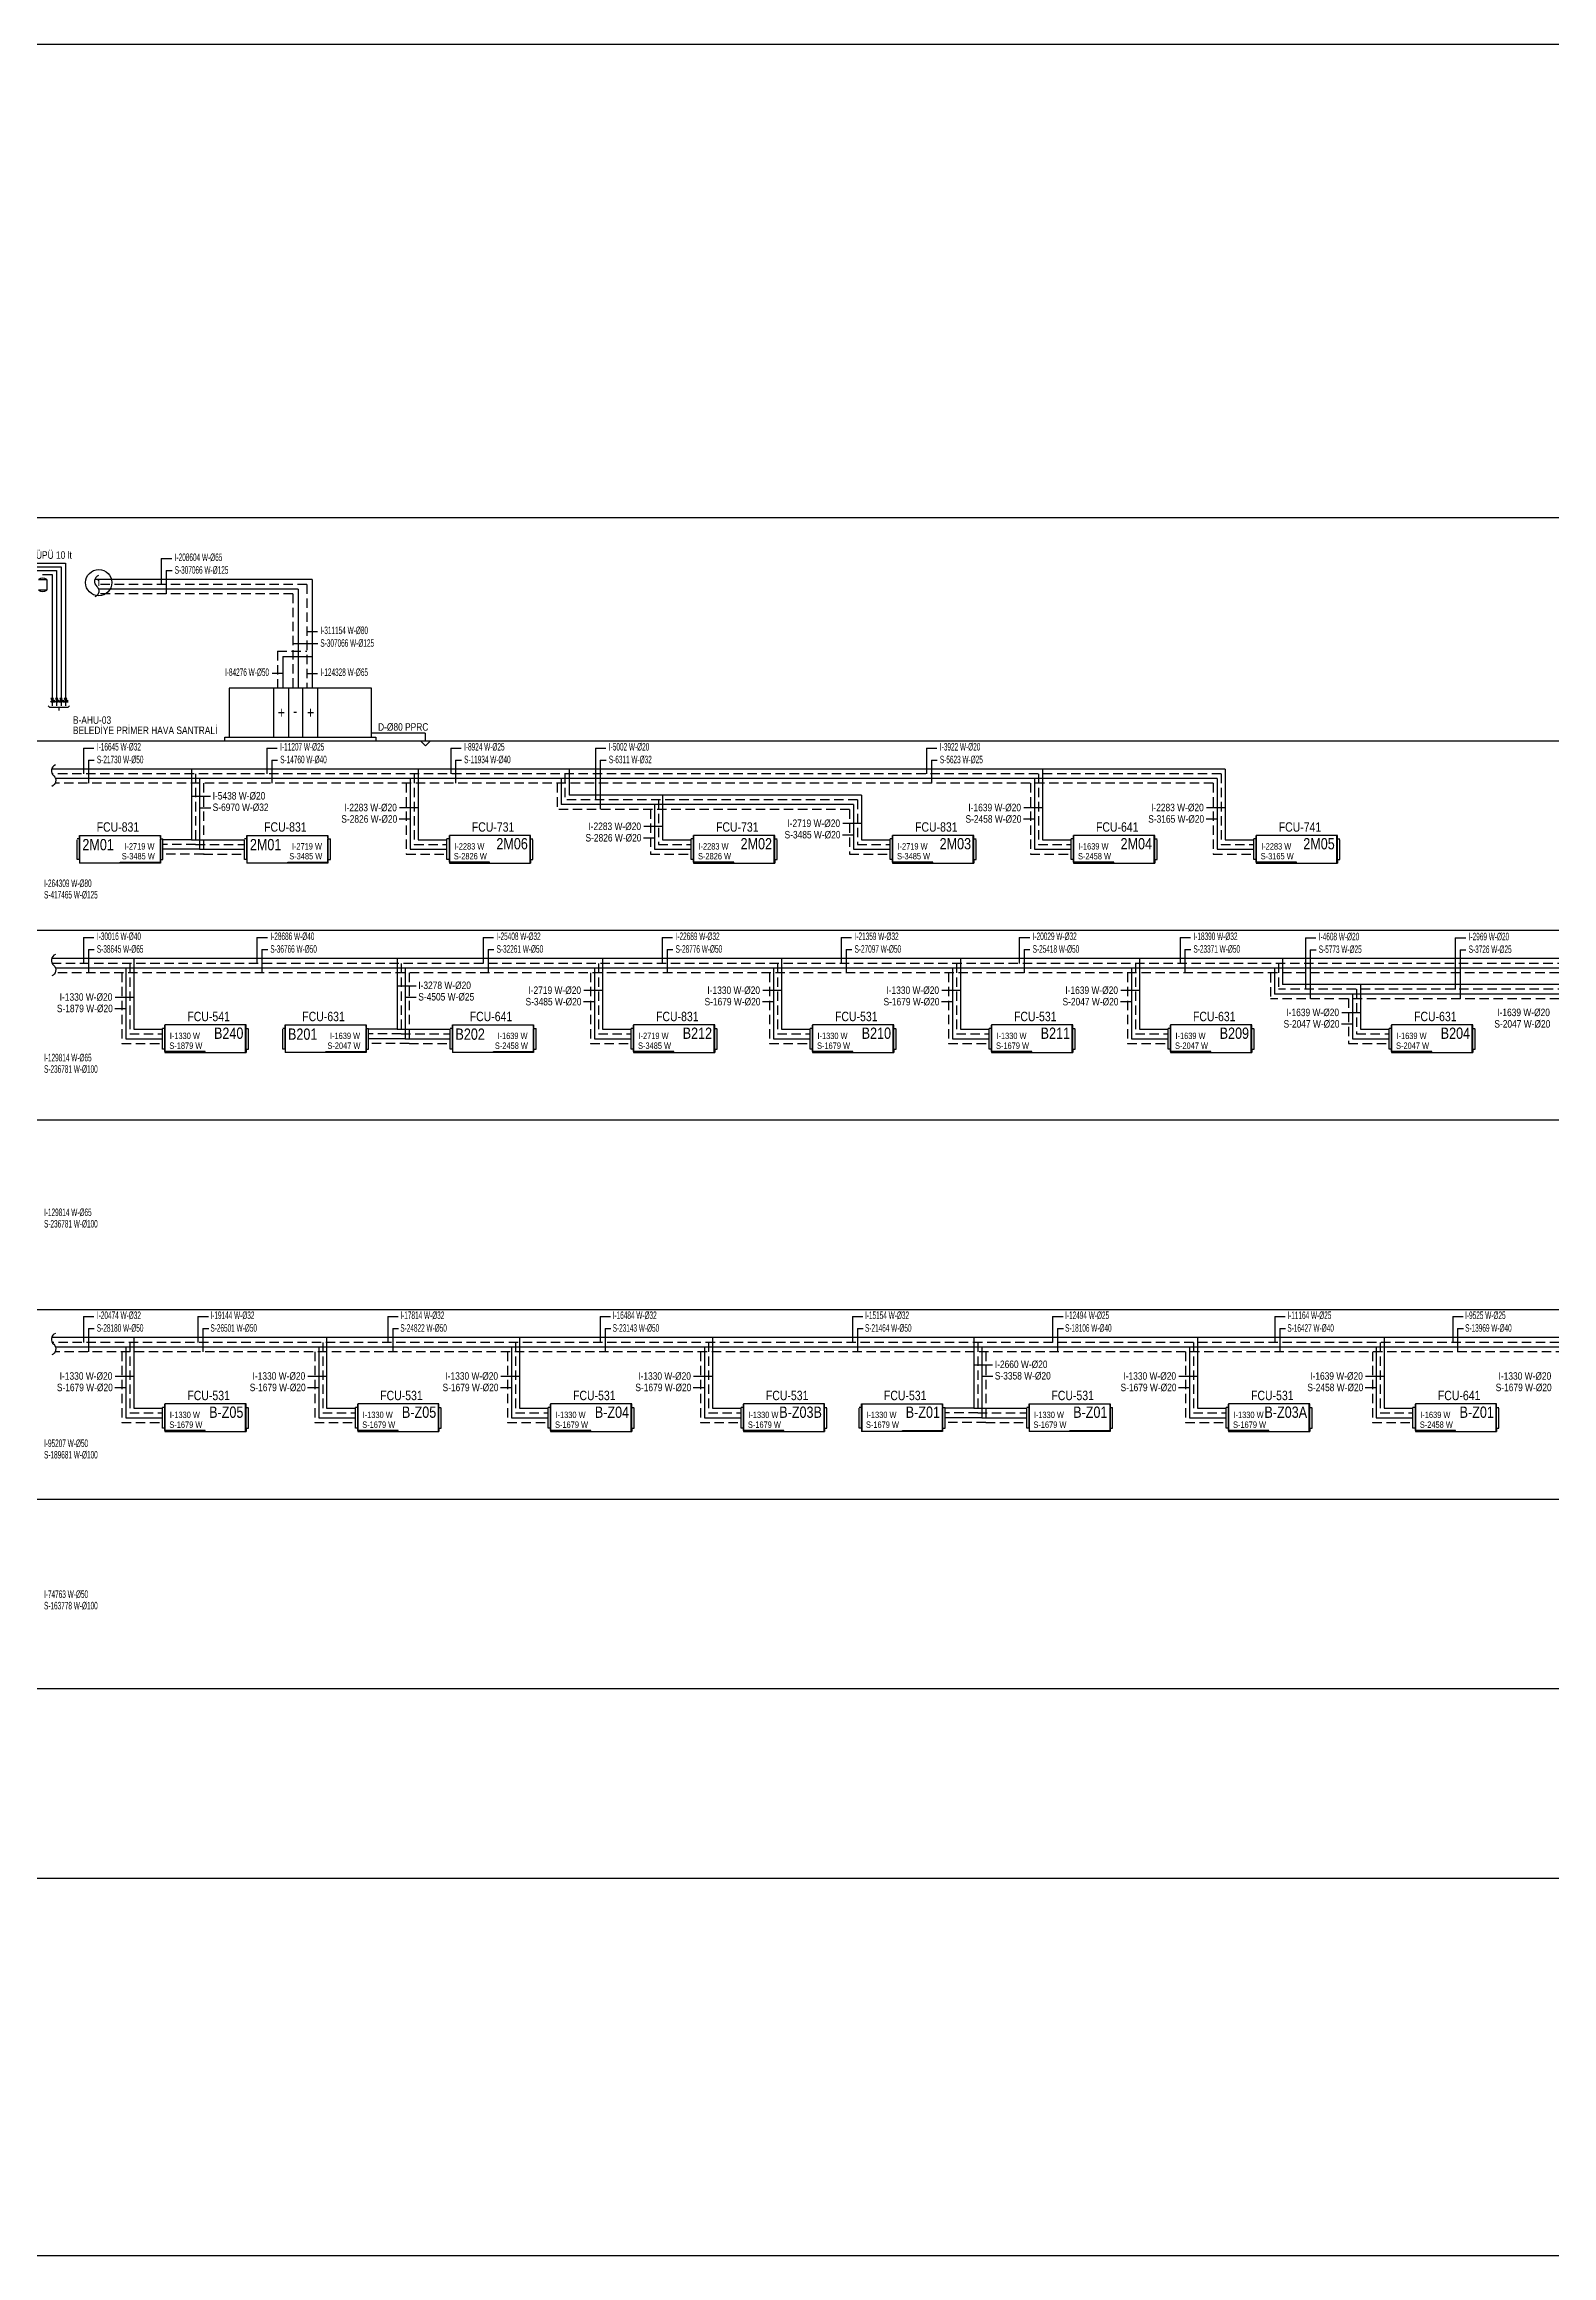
# Model space of a CAD drawing. Header units: centimetres. Extents: x -8730 to 48594, y -13 to 19987.
# Drawn here: x 26653 to 30671, y 10112 to 16006 of the extents above; entities that cross this region are included whole.
import ezdxf
from ezdxf.enums import TextEntityAlignment as Align

# ---------------------------------------------------------------- set-up
doc = ezdxf.new("R2010")
doc.units = ezdxf.units.CM
doc.header["$MEASUREMENT"] = 0
doc.linetypes.add('DASHED', pattern=[75, 50, -25])
doc.linetypes.add('Hidden', pattern=[0.714375, 0.47625, -0.238125])
for name, color, linetype, lineweight in [('1-BASLIK', 53, 'Continuous', 25), ('T-CIHAZ', 101, 'Continuous', 30), ('T-DRENAJ', 40, 'Hidden', 30), ('T-ISITMA', 1, 'Continuous', 30), ('T-MAHAL', 120, 'Continuous', 15), ('T-SOGUTMA', 4, 'Continuous', 30), ('T-STEXT', 181, 'Continuous', 15), ('T-SUZGEC', 23, 'Continuous', 15)]:
    doc.layers.add(name, color=color, linetype=linetype, lineweight=lineweight)
for name, color, linetype in [('T-CIHAZ-NO', 62, 'Continuous'), ('T-DTEXT', 9, 'Continuous'), ('T-FC', 150, 'Continuous'), ('T-FC-NUMARA', 62, 'Continuous'), ('T-ISITMA-TOPLAMA', 61, 'Continuous'), ('T-ISITMA-VANA', 135, 'Continuous'), ('T-ITEXT', 32, 'Continuous'), ('T-SOGUTMA-TOPLAMA', 120, 'Continuous'), ('T-SOGUTMA-VANA', 100, 'Continuous'), ('T-TEXT', 85, 'Continuous')]:
    doc.layers.add(name, color=color, linetype=linetype)
doc.styles.add('ARIAL', font='arial.ttf')
doc.styles.add('ARIAL1', font='romans.shx', dxfattribs={"width": 0.7})
doc.styles.add('GKM', font='ARIALN.TTF', dxfattribs={"width": 0.6, "height": 20})
doc.styles.add('LUCIDASANS', font='arial.ttf', dxfattribs={"width": 0.8})

# ---------------------------------------------------------------- blocks, each defined once
blk = doc.blocks.new('SUZ')
for p, q in [((-25, 0), (0, -25)), ((25, 0), (-25, 0)), ((0, -25), (25, 0))]:
    blk.add_line(p, q)
blk = doc.blocks.new('KN')
blk.add_circle((0, 0), 30)
at = {"ltscale": 50, "style": 'ARIAL1', "width": 0.7}
blk.add_attdef('NO', text='', height=30, dxfattribs=at).set_placement((0, 0), align=Align.MIDDLE_CENTER)
blk = doc.blocks.new('FANCOIL-DWD')
at = {"linetype": 'DASHED'}
blk.add_line((-114.3, -71.5), (-114.3, -16.4), dxfattribs=at)
for p, q in [((-108.1, -16.4), (-114.3, -16.4)), ((-114.3, -69.1), (-114.3, -18.8)), ((-108.1, -71.5), (-108.1, -7)), ((-108.1, -7), (108.1, -7)), ((-106.8, -80.9), (-106.8, -7)), ((108.1, -7), (108.1, -80.9)), ((108.1, -14.1), (108.1, -7.7)), ((108.1, -16.4), (114.6, -16.4)), ((108.1, -71), (108.1, -16.9)), ((114.6, -71.5), (114.6, -16.4)), ((-108.1, -71.5), (-114.3, -71.5)), ((-108.1, -71.5), (-108.1, -80.9)), ((108.1, -80.9), (-108.1, -80.9)), ((0.9, -80.9), (0.9, -78.2)), ((0.9, -78.2), (108.1, -78.2)), ((108.1, -78), (108.1, -71.5)), ((108.1, -71.5), (114.6, -71.5))]:
    blk.add_line(p, q)
blk = doc.blocks.new('Kesme')
blk.add_lwpolyline([(-21.5, -0.2, 0.576786), (-4.8, -2.7, -0.54493), (11.3, -5.9)], format="xyb")
blk = doc.blocks.new('A$C5A364F84')
for p, q in [((-6, -18), (6, 0)), ((-6, 0), (6, -18)), ((6, 0), (-6, 0)), ((6, -18), (-6, -18)), ((0, -9), (10, -9)), ((10, -9), (10, -20))]:
    blk.add_line(p, q)

msp = doc.modelspace()

# ---------------------------------------------------------------- linework, layer by layer
at = {"layer": '1-BASLIK'}
msp.add_lwpolyline([(-6103.8, 16005.7), (37956, 16005.7), (37956, 10112), (-6103.8, 10112)], close=True, dxfattribs=at)
at = {"layer": 'T-CIHAZ'}
for p, q in [((27264.6, 14289.4), (27264.6, 14159.4)), ((27304, 14289.4), (27304, 14159.4)), ((27342, 14289.4), (27342, 14159.4)), ((27381.4, 14289.4), (27381.4, 14159.4))]:
    msp.add_line(p, q, dxfattribs=at)
msp.add_lwpolyline([(27525.9, 14159.4), (27525.9, 14289.4), (27145.9, 14289.4), (27145.9, 14159.4)], close=True, dxfattribs=at)
for points in [[(27134.5, 14148.7), (27134.5, 14159.4), (27145.9, 14159.4)], [(27525.9, 14159.4), (27537.3, 14159.4), (27537.3, 14148.7)]]:
    msp.add_lwpolyline(points, dxfattribs=at)
at = {"layer": 'T-DRENAJ', "lineweight": -3, "ltscale": 0.5}
for p, q in [((27669.7, 14170), (27525.9, 14170)), ((27669.7, 14148.7), (27669.7, 14170))]:
    msp.add_line(p, q, dxfattribs=at)
at = {"layer": 'T-ISITMA', "lineweight": -3, "ltscale": 0.5}
for p, q in [((27367.6, 14578.8), (26787.9, 14578.8)), ((27367.6, 14578.8), (27367.6, 14289.4)), ((27288.9, 14374.4), (27288.9, 14289.4)), ((27288.9, 14374.4), (27367.6, 14374.4)), ((29800.8, 14073.8), (26673.1, 14073.8)), ((27046.3, 14073.8), (27046.3, 13885.9)), ((27650.3, 14073.8), (27650.3, 13885.9)), ((28052, 14073.8), (28052, 14004.9)), ((29313.8, 14073.8), (29313.8, 13885.9)), ((29800.8, 14073.8), (29800.8, 13885.9)), ((28831.6, 14004.9), (28052, 14004.9)), ((28301.1, 14004.9), (28301.1, 13885.9)), ((28831.6, 14004.9), (28831.6, 13885.9)), ((27046.3, 13885.9), (26969.8, 13885.9)), ((27046.3, 13885.9), (27186.5, 13885.9)), ((27650.3, 13885.9), (27726.8, 13885.9)), ((28301.1, 13885.9), (28377.6, 13885.9)), ((28831.6, 13885.9), (28908, 13885.9)), ((29313.8, 13885.9), (29390.3, 13885.9)), ((29800.8, 13885.9), (29877.2, 13885.9)), ((35784.2, 13568.8), (26673.1, 13568.8)), ((26892.2, 13568.8), (26892.2, 13380.9)), ((27594.3, 13568.8), (27594.3, 13380.9)), ((28141.3, 13568.8), (28141.3, 13380.9)), ((28618.3, 13568.8), (28618.3, 13380.9)), ((29095.3, 13568.8), (29095.3, 13380.9)), ((29572.3, 13568.8), (29572.3, 13380.9)), ((29953.6, 13568.8), (29953.6, 13499.9)), ((31285.1, 13499.9), (29953.6, 13499.9)), ((30161.5, 13499.9), (30161.5, 13380.9)), ((26892.2, 13380.9), (26968.6, 13380.9)), ((27594.3, 13380.9), (27517.8, 13380.9)), ((27594.3, 13380.9), (27734.5, 13380.9)), ((28141.3, 13380.9), (28217.7, 13380.9)), ((28618.3, 13380.9), (28694.7, 13380.9)), ((29095.3, 13380.9), (29171.8, 13380.9)), ((29572.3, 13380.9), (29648.8, 13380.9)), ((30161.5, 13380.9), (30237.9, 13380.9)), ((33026.8, 12558.8), (26673.1, 12558.8)), ((26892.2, 12558.8), (26892.2, 12370.9)), ((27406.1, 12558.8), (27406.1, 12370.9)), ((27920.1, 12558.8), (27920.1, 12370.9)), ((28434, 12558.8), (28434, 12370.9)), ((29130.8, 12558.8), (29130.8, 12370.9)), ((29727.1, 12558.8), (29727.1, 12370.9)), ((30224.9, 12558.8), (30224.9, 12370.9)), ((26892.2, 12370.9), (26968.6, 12370.9)), ((27406.1, 12370.9), (27482.6, 12370.9)), ((27920.1, 12370.9), (27996.5, 12370.9)), ((28434, 12370.9), (28510.5, 12370.9)), ((29130.8, 12370.9), (29054.3, 12370.9)), ((29130.8, 12370.9), (29271, 12370.9)), ((29727.1, 12370.9), (29803.5, 12370.9)), ((30224.9, 12370.9), (30301.3, 12370.9))]:
    msp.add_line(p, q, dxfattribs=at)
at = {"layer": 'T-ISITMA', "linetype": 'DASHED', "lineweight": -3, "ltscale": 0.5}
for p, q in [((27353.6, 14566.3), (26789.4, 14566.3)), ((27353.6, 14566.3), (27353.6, 14289.4)), ((27274.9, 14388.4), (27274.9, 14289.4)), ((27274.9, 14388.4), (27353.6, 14388.4)), ((29790.1, 14061.3), (26674.6, 14061.3)), ((27056.9, 14061.3), (27056.9, 13873.1)), ((27639.7, 14061.3), (27639.7, 13873.1)), ((28041.3, 14061.3), (28041.3, 13992.2)), ((29303.2, 14061.3), (29303.2, 13873.1)), ((29790.1, 14061.3), (29790.1, 13873.1)), ((28821, 13992.2), (28041.3, 13992.2)), ((28290.5, 13992.2), (28290.5, 13873.1)), ((28821, 13992.2), (28821, 13873.1)), ((27056.9, 13873.1), (26969.8, 13873.1)), ((27056.9, 13873.1), (27186.5, 13873.1)), ((27639.7, 13873.1), (27726.8, 13873.1)), ((28290.5, 13873.1), (28377.6, 13873.1)), ((28821, 13873.1), (28908, 13873.1)), ((29303.2, 13873.1), (29390.3, 13873.1)), ((29790.1, 13873.1), (29877.2, 13873.1)), ((35773.6, 13556.3), (26674.6, 13556.3)), ((26881.6, 13556.3), (26881.6, 13368.1)), ((27604.9, 13556.3), (27604.9, 13368.1)), ((28130.6, 13556.3), (28130.6, 13368.1)), ((28607.7, 13556.3), (28607.7, 13368.1)), ((29084.7, 13556.3), (29084.7, 13368.1)), ((29561.7, 13556.3), (29561.7, 13368.1)), ((29943, 13556), (29943, 13487.2)), ((31274.5, 13487.2), (29943, 13487.2)), ((30150.9, 13487.4), (30150.9, 13368.1)), ((26881.6, 13368.1), (26968.6, 13368.1)), ((27604.9, 13368.1), (27517.8, 13368.1)), ((27604.9, 13368.1), (27734.5, 13368.1)), ((28130.6, 13368.1), (28217.7, 13368.1)), ((28607.7, 13368.1), (28694.7, 13368.1)), ((29084.7, 13368.1), (29171.8, 13368.1)), ((29561.7, 13368.1), (29648.8, 13368.1)), ((30150.9, 13368.1), (30237.9, 13368.1)), ((33016.2, 12546.3), (26674.6, 12546.3)), ((26881.6, 12546.3), (26881.6, 12358.1)), ((27395.5, 12546.3), (27395.5, 12358.1)), ((27909.5, 12546.3), (27909.5, 12358.1)), ((28423.4, 12546.3), (28423.4, 12358.1)), ((29141.4, 12546.3), (29141.4, 12358.1)), ((29716.4, 12546.3), (29716.4, 12358.1)), ((30214.2, 12546.3), (30214.2, 12358.1)), ((26881.6, 12358.1), (26968.6, 12358.1)), ((27395.5, 12358.1), (27482.6, 12358.1)), ((27909.5, 12358.1), (27996.5, 12358.1)), ((28423.4, 12358.1), (28510.5, 12358.1)), ((29141.4, 12358.1), (29054.3, 12358.1)), ((29141.4, 12358.1), (29271, 12358.1)), ((29716.4, 12358.1), (29803.5, 12358.1)), ((30214.2, 12358.1), (30301.3, 12358.1))]:
    msp.add_line(p, q, dxfattribs=at)
at = {"layer": 'T-ISITMA-TOPLAMA'}
for p, q in [((26965.4, 14635), (26965.4, 14566.3)), ((26965.4, 14635), (26993.2, 14635)), ((27353.6, 14440.4), (27381.4, 14440.4)), ((27288.9, 14328.7), (27261.1, 14328.7)), ((27353.6, 14328.7), (27381.4, 14328.7)), ((26758.1, 14130), (26758.1, 14061.3)), ((26758.1, 14130), (26785.8, 14130)), ((27246.6, 14130), (27246.6, 14061.3)), ((27246.6, 14130), (27274.4, 14130)), ((27736.8, 14130), (27736.8, 14061.3)), ((27736.8, 14130), (27764.5, 14130)), ((28122.4, 14130), (28122.4, 13992.4)), ((28122.4, 14130), (28150.2, 14130)), ((29004.7, 14130), (29004.7, 14061.3)), ((29004.7, 14130), (29032.5, 14130)), ((26758.1, 13625), (26758.1, 13556.3)), ((26758.1, 13625), (26785.8, 13625)), ((27220.4, 13625), (27220.4, 13556.3)), ((27220.4, 13625), (27248.1, 13625)), ((27823.3, 13625), (27823.3, 13556.3)), ((27823.3, 13625), (27851.1, 13625)), ((28300.4, 13625), (28300.4, 13556.3)), ((28300.4, 13625), (28328.1, 13625)), ((28777.4, 13625), (28777.4, 13556.3)), ((28777.4, 13625), (28805.1, 13625)), ((29252.1, 13625), (29252.1, 13556.3)), ((29252.1, 13625), (29279.8, 13625)), ((29680.5, 13625), (29680.5, 13556.3)), ((29680.5, 13625), (29708.3, 13625)), ((30014.5, 13624.2), (30014.5, 13486.7)), ((30014.5, 13624.2), (30042.2, 13624.2)), ((30414, 13624.2), (30414, 13486.7)), ((30414, 13624.2), (30441.8, 13624.2)), ((26758.1, 12615), (26758.1, 12546.3)), ((26758.1, 12615), (26785.8, 12615)), ((27063.2, 12615), (27063.2, 12546.3)), ((27063.2, 12615), (27091, 12615)), ((27569.3, 12615), (27569.3, 12546.3)), ((27569.3, 12615), (27597.1, 12615)), ((28135.2, 12615), (28135.2, 12546.3)), ((28135.2, 12615), (28162.9, 12615)), ((28807.7, 12615), (28807.7, 12546.3)), ((28807.7, 12615), (28835.5, 12615)), ((29341, 12615), (29341, 12546.3)), ((29341, 12615), (29368.7, 12615)), ((29933.3, 12615), (29933.3, 12546.3)), ((29933.3, 12615), (29961, 12615)), ((30407.2, 12615), (30407.2, 12546.3)), ((30407.2, 12615), (30435, 12615))]:
    msp.add_line(p, q, dxfattribs=at)
at = {"layer": 'T-ISITMA-TOPLAMA', "color": 62}
for p, q in [((28831.6, 13928.8), (28781.6, 13928.8)), ((28141.3, 13483.8), (28091.3, 13483.8))]:
    msp.add_line(p, q, dxfattribs=at)
at = {"layer": 'T-ISITMA-TOPLAMA', "color": 100}
for p, q in [((28618.3, 13483.8), (28568.3, 13483.8)), ((29095.3, 13483.8), (29045.3, 13483.8))]:
    msp.add_line(p, q, dxfattribs=at)
at = {"layer": 'T-ISITMA-TOPLAMA', "color": 2}
for p, q in [((29572.3, 13483.8), (29522.3, 13483.8)), ((30161.5, 13424.7), (30111.5, 13424.7))]:
    msp.add_line(p, q, dxfattribs=at)
at = {"layer": 'T-ISITMA-VANA'}
for p, q in [((26566.9, 14622.8), (26710, 14622.8)), ((26710, 14622.8), (26710, 14262.3)), ((26594.2, 14612.8), (26698.2, 14612.8)), ((26698.2, 14612.8), (26698.2, 14262.3)), ((26698.2, 14252.3), (26698.2, 14242.5)), ((26710, 14252.3), (26710, 14242.5))]:
    msp.add_line(p, q, dxfattribs=at)
at = {"layer": 'T-SOGUTMA', "lineweight": -3, "ltscale": 0.5}
for p, q in [((27330.2, 14553.8), (26798.2, 14553.8)), ((27330.2, 14553.8), (27330.2, 14289.4)), ((29779.5, 14048.8), (26683.4, 14048.8)), ((27067.5, 14048.8), (27067.5, 13860.4)), ((27629.1, 14048.8), (27629.1, 13860.4)), ((28030.7, 14048.8), (28030.7, 13979.4)), ((29292.6, 14048.8), (29292.6, 13860.4)), ((29779.5, 14048.8), (29779.5, 13860.4)), ((28810.3, 13979.4), (28030.7, 13979.4)), ((28279.9, 13979.4), (28279.9, 13860.4)), ((28810.3, 13979.4), (28810.3, 13860.4)), ((27067.5, 13860.4), (26969.8, 13860.4)), ((27067.5, 13860.4), (27186.5, 13860.4)), ((27629.1, 13860.4), (27726.8, 13860.4)), ((28279.9, 13860.4), (28377.6, 13860.4)), ((28810.3, 13860.4), (28908, 13860.4)), ((29292.6, 13860.4), (29390.3, 13860.4)), ((29779.5, 13860.4), (29877.2, 13860.4)), ((35763, 13543.8), (26683.4, 13543.8)), ((26870.9, 13543.8), (26870.9, 13355.4)), ((27615.5, 13543.8), (27615.5, 13355.4)), ((28120, 13543.8), (28120, 13355.4)), ((28597, 13543.8), (28597, 13355.4)), ((29074.1, 13543.8), (29074.1, 13355.4)), ((29551.1, 13543.8), (29551.1, 13355.4)), ((29932.4, 13543.3), (29932.4, 13474.4)), ((31263.9, 13474.4), (29932.4, 13474.4)), ((30140.2, 13474.9), (30140.2, 13355.4)), ((26870.9, 13355.4), (26968.6, 13355.4)), ((27615.5, 13355.4), (27517.8, 13355.4)), ((27615.5, 13355.4), (27734.5, 13355.4)), ((28120, 13355.4), (28217.7, 13355.4)), ((28597, 13355.4), (28694.7, 13355.4)), ((29074.1, 13355.4), (29171.8, 13355.4)), ((29551.1, 13355.4), (29648.8, 13355.4)), ((30140.2, 13355.4), (30237.9, 13355.4)), ((33005.5, 12533.8), (26683.4, 12533.8)), ((26870.9, 12533.8), (26870.9, 12345.4)), ((27384.9, 12533.8), (27384.9, 12345.4)), ((27898.8, 12533.8), (27898.8, 12345.4)), ((28412.8, 12533.8), (28412.8, 12345.4)), ((29152, 12533.8), (29152, 12345.4)), ((29705.8, 12533.8), (29705.8, 12345.4)), ((30203.6, 12533.8), (30203.6, 12345.4)), ((26870.9, 12345.4), (26968.6, 12345.4)), ((27384.9, 12345.4), (27482.6, 12345.4)), ((27898.8, 12345.4), (27996.5, 12345.4)), ((28412.8, 12345.4), (28510.5, 12345.4)), ((29152, 12345.4), (29054.3, 12345.4)), ((29152, 12345.4), (29271, 12345.4)), ((29705.8, 12345.4), (29803.5, 12345.4)), ((30203.6, 12345.4), (30301.3, 12345.4))]:
    msp.add_line(p, q, dxfattribs=at)
at = {"layer": 'T-SOGUTMA', "linetype": 'DASHED', "lineweight": -3, "ltscale": 0.5}
for p, q in [((27316.2, 14541.3), (26798.2, 14541.3)), ((27316.2, 14541.3), (27316.2, 14289.4)), ((29768.9, 14036.3), (26682.4, 14036.3)), ((27078.1, 14036.3), (27078.1, 13847.6)), ((27618.4, 14036.3), (27618.4, 13847.6)), ((28020.1, 14036.3), (28020.1, 13966.7)), ((29281.9, 14036.3), (29281.9, 13847.6)), ((29768.9, 14036.3), (29768.9, 13847.6)), ((28799.7, 13966.7), (28020.1, 13966.7)), ((28269.2, 13966.7), (28269.2, 13847.6)), ((28799.7, 13966.7), (28799.7, 13847.6)), ((27078.1, 13847.6), (26969.8, 13847.6)), ((27078.1, 13847.6), (27186.5, 13847.6)), ((27618.4, 13847.6), (27726.8, 13847.6)), ((28269.2, 13847.6), (28377.6, 13847.6)), ((28799.7, 13847.6), (28908, 13847.6)), ((29281.9, 13847.6), (29390.3, 13847.6)), ((29768.9, 13847.6), (29877.2, 13847.6)), ((35752.4, 13531.3), (26683.4, 13531.3)), ((26860.3, 13531.3), (26860.3, 13342.6)), ((27626.1, 13531.3), (27626.1, 13342.6)), ((28109.4, 13531.3), (28109.4, 13342.6)), ((28586.4, 13531.3), (28586.4, 13342.6)), ((29063.4, 13531.3), (29063.4, 13342.6)), ((29540.5, 13531.3), (29540.5, 13342.6)), ((29921.8, 13530.5), (29921.8, 13461.7)), ((31253.3, 13461.7), (29921.8, 13461.7)), ((30129.6, 13462.4), (30129.6, 13342.6)), ((26860.3, 13342.6), (26968.6, 13342.6)), ((27626.1, 13342.6), (27517.8, 13342.6)), ((27626.1, 13342.6), (27734.5, 13342.6)), ((28109.4, 13342.6), (28217.7, 13342.6)), ((28586.4, 13342.6), (28694.7, 13342.6)), ((29063.4, 13342.6), (29171.8, 13342.6)), ((29540.5, 13342.6), (29648.8, 13342.6)), ((30129.6, 13342.6), (30237.9, 13342.6)), ((32994.9, 12521.3), (26683.4, 12521.3)), ((26860.3, 12521.3), (26860.3, 12332.6)), ((27374.3, 12521.3), (27374.3, 12332.6)), ((27888.2, 12521.3), (27888.2, 12332.6)), ((28402.1, 12521.3), (28402.1, 12332.6)), ((29162.7, 12521.3), (29162.7, 12332.6)), ((29695.2, 12521.3), (29695.2, 12332.6)), ((30193, 12521.3), (30193, 12332.6)), ((26860.3, 12332.6), (26968.6, 12332.6)), ((27374.3, 12332.6), (27482.6, 12332.6)), ((27888.2, 12332.6), (27996.5, 12332.6)), ((28402.1, 12332.6), (28510.5, 12332.6)), ((29162.7, 12332.6), (29054.3, 12332.6)), ((29162.7, 12332.6), (29271, 12332.6)), ((29695.2, 12332.6), (29803.5, 12332.6)), ((30193, 12332.6), (30301.3, 12332.6))]:
    msp.add_line(p, q, dxfattribs=at)
at = {"layer": 'T-SOGUTMA-TOPLAMA'}
for p, q in [((26978.5, 14603.2), (26994, 14603.2)), ((26978.5, 14603.2), (26978.5, 14541.3)), ((27316.2, 14408.5), (27382.2, 14408.5)), ((26771.2, 14098.2), (26786.7, 14098.2)), ((26771.2, 14098.2), (26771.2, 14036.3)), ((27259.7, 14098.2), (27275.2, 14098.2)), ((27259.7, 14098.2), (27259.7, 14036.3)), ((27749.9, 14098.2), (27765.4, 14098.2)), ((27749.9, 14098.2), (27749.9, 14036.3)), ((28135.5, 14098.2), (28151, 14098.2)), ((28135.5, 14098.2), (28135.5, 13967.4)), ((29017.8, 14098.2), (29033.3, 14098.2)), ((29017.8, 14098.2), (29017.8, 14036.3)), ((26771.2, 13593.2), (26786.7, 13593.2)), ((26771.2, 13593.2), (26771.2, 13531.3)), ((27233.4, 13593.2), (27249, 13593.2)), ((27233.4, 13593.2), (27233.4, 13531.3)), ((27836.4, 13593.2), (27851.9, 13593.2)), ((27836.4, 13593.2), (27836.4, 13531.3)), ((28313.4, 13593.2), (28328.9, 13593.2)), ((28313.4, 13593.2), (28313.4, 13531.3)), ((28790.5, 13593.2), (28806, 13593.2)), ((28790.5, 13593.2), (28790.5, 13531.3)), ((29265.1, 13593.2), (29280.6, 13593.2)), ((29265.1, 13593.2), (29265.1, 13531.3)), ((29693.6, 13593.2), (29709.1, 13593.2)), ((29693.6, 13593.2), (29693.6, 13531.3)), ((30027.6, 13592.4), (30043.1, 13592.4)), ((30027.6, 13592.4), (30027.6, 13461.7)), ((30427.1, 13592.4), (30442.6, 13592.4)), ((30427.1, 13592.4), (30427.1, 13461.7)), ((26771.2, 12583.2), (26786.7, 12583.2)), ((26771.2, 12583.2), (26771.2, 12521.3)), ((27076.3, 12583.2), (27091.8, 12583.2)), ((27076.3, 12583.2), (27076.3, 12521.3)), ((27582.4, 12583.2), (27597.9, 12583.2)), ((27582.4, 12583.2), (27582.4, 12521.3)), ((28148.2, 12583.2), (28163.7, 12583.2)), ((28148.2, 12583.2), (28148.2, 12521.3)), ((28820.8, 12583.2), (28836.3, 12583.2)), ((28820.8, 12583.2), (28820.8, 12521.3)), ((29354, 12583.2), (29369.5, 12583.2)), ((29354, 12583.2), (29354, 12521.3)), ((29946.4, 12583.2), (29961.9, 12583.2)), ((29946.4, 12583.2), (29946.4, 12521.3)), ((30420.3, 12583.2), (30435.8, 12583.2)), ((30420.3, 12583.2), (30420.3, 12521.3))]:
    msp.add_line(p, q, dxfattribs=at)
at = {"layer": 'T-SOGUTMA-TOPLAMA', "color": 62}
for p, q in [((27046.3, 14001.6), (27096.3, 14001.6)), ((27067.5, 13971), (27097.1, 13971)), ((28810.3, 13898.3), (28780.8, 13898.3)), ((28120, 13453.3), (28090.4, 13453.3))]:
    msp.add_line(p, q, dxfattribs=at)
at = {"layer": 'T-SOGUTMA-TOPLAMA', "color": 30}
for p, q in [((27650.3, 13970.7), (27600.3, 13970.7)), ((27629.1, 13940.2), (27599.5, 13940.2)), ((28301.1, 13920.7), (28251.1, 13920.7)), ((28279.9, 13890.1), (28250.3, 13890.1))]:
    msp.add_line(p, q, dxfattribs=at)
at = {"layer": 'T-SOGUTMA-TOPLAMA', "color": 1}
for p, q in [((29313.8, 13970.7), (29263.8, 13970.7)), ((29292.6, 13940.2), (29263, 13940.2)), ((30224.9, 12455.7), (30174.9, 12455.7)), ((30203.6, 12425.2), (30174, 12425.2))]:
    msp.add_line(p, q, dxfattribs=at)
at = {"layer": 'T-SOGUTMA-TOPLAMA', "color": 163}
for p, q in [((29800.8, 13970.7), (29750.8, 13970.7)), ((29779.5, 13940.2), (29749.9, 13940.2))]:
    msp.add_line(p, q, dxfattribs=at)
at = {"layer": 'T-SOGUTMA-TOPLAMA', "color": 2}
for p, q in [((27594.3, 13496.6), (27644.3, 13496.6)), ((27615.5, 13466), (27645.1, 13466)), ((29551.1, 13453.3), (29521.5, 13453.3)), ((30140.2, 13394.1), (30110.7, 13394.1))]:
    msp.add_line(p, q, dxfattribs=at)
at = {"layer": 'T-SOGUTMA-TOPLAMA', "color": 210}
for p, q in [((26892.2, 13465.7), (26842.2, 13465.7)), ((26870.9, 13435.2), (26841.4, 13435.2))]:
    msp.add_line(p, q, dxfattribs=at)
at = {"layer": 'T-SOGUTMA-TOPLAMA', "color": 100}
for p, q in [((28597, 13453.3), (28567.5, 13453.3)), ((29074.1, 13453.3), (29044.5, 13453.3)), ((26892.2, 12455.7), (26842.2, 12455.7)), ((27406.1, 12455.7), (27356.1, 12455.7)), ((27920.1, 12455.7), (27870.1, 12455.7)), ((28434, 12455.7), (28384, 12455.7)), ((29130.8, 12486.6), (29180.8, 12486.6)), ((29152, 12456), (29181.6, 12456)), ((29727.1, 12455.7), (29677, 12455.7)), ((26870.9, 12425.2), (26841.4, 12425.2)), ((27384.9, 12425.2), (27355.3, 12425.2)), ((27898.8, 12425.2), (27869.2, 12425.2)), ((28412.8, 12425.2), (28383.2, 12425.2)), ((29705.8, 12425.2), (29676.2, 12425.2))]:
    msp.add_line(p, q, dxfattribs=at)
at = {"layer": 'T-SOGUTMA-VANA'}
for p, q in [((26621.8, 14602.8), (26686.4, 14602.8)), ((26637.9, 14579.2), (26660.2, 14579.2)), ((26648.8, 14592.8), (26674.7, 14592.8)), ((26660.2, 14579.3), (26660.2, 14550.8)), ((26674.7, 14592.8), (26674.7, 14262.3)), ((26686.4, 14602.8), (26686.4, 14262.3)), ((26660.2, 14550.8), (26637.9, 14550.8)), ((26668.4, 14238.4), (26664.3, 14242.6)), ((26716.2, 14238.4), (26668.4, 14238.4)), ((26674.7, 14252.3), (26674.7, 14242.5)), ((26686.4, 14252.3), (26686.4, 14242.5)), ((26692.3, 14238.4), (26692.3, 14230.2)), ((26716.2, 14238.4), (26720.4, 14242.6))]:
    msp.add_line(p, q, dxfattribs=at)
for centre, start, end in [((26649.1, 14564.7), 52.72197, 127.60421), ((26648.9, 14565.2), 233.37013, 308.26091)]:
    msp.add_arc(centre, 18.3, start, end, dxfattribs=at)
at = {"layer": 'T-TEXT', "color": 7}
for p, q in [((36595.3, 14744), (-5138.2, 14744)), ((36595.3, 14148.7), (-5138.2, 14148.7)), ((36595.3, 13643.7), (-5138.2, 13643.7)), ((36595.3, 13138.7), (-5138.2, 13138.7)), ((-5138.2, 12633.7), (36595.3, 12633.7)), ((-5138.2, 12128.7), (36595.3, 12128.7)), ((-5138.2, 11623.7), (36595.3, 11623.7)), ((-5138.2, 11118.7), (36595.3, 11118.7))]:
    msp.add_line(p, q, dxfattribs=at)

# ---------------------------------------------------------------- block references
at = {"layer": 'T-FC'}
for p in [(26855.2, 13904.3), (27301.5, 13904.3), (27403.2, 13399.3), (27849.5, 13399.3), (28939.7, 12389.3), (29386.1, 12389.3)]:
    msp.add_blockref('FANCOIL-DWD', p, dxfattribs=at)
at = {"layer": 'T-FC', "xscale": -1}
for p in [(27841.4, 13904.3), (28492.2, 13904.3), (29022.7, 13904.3), (29504.9, 13904.3), (29991.8, 13904.3), (27083.3, 13399.3), (28332.3, 13399.3), (28809.4, 13399.3), (29286.4, 13399.3), (29763.4, 13399.3), (30352.6, 13399.3), (27083.3, 12389.3), (27597.2, 12389.3), (28111.1, 12389.3), (28625.1, 12389.3), (29918.1, 12389.3), (30415.9, 12389.3)]:
    msp.add_blockref('FANCOIL-DWD', p, dxfattribs=at)
at = {"layer": 'T-ISITMA-VANA', "xscale": 0.5555555555474712, "yscale": 0.5555555555474712, "zscale": 0.5555555555474712}
for p in [(26698.2, 14262.3), (26710, 14262.3)]:
    msp.add_blockref('A$C5A364F84', p, dxfattribs=at)
at = {"layer": 'T-ITEXT'}
ref = msp.add_blockref('KN', (26798.7, 14570.9, 0), dxfattribs=dict(at, xscale=1.166666666666667, yscale=1.166666666666667, zscale=1.166666666666667))
ref.add_attrib('NO', '1', dxfattribs={"layer": '0', "ltscale": 50, "height": 17.5, "style": 'ARIAL1', "width": 0.7}).set_placement((26798.7, 14570.9, 0), align=Align.MIDDLE_CENTER)
at = {"layer": 'T-SOGUTMA-VANA', "xscale": 0.5555555555474712, "yscale": 0.5555555555474712, "zscale": 0.5555555555474712}
for p in [(26674.7, 14262.3), (26686.4, 14262.3)]:
    msp.add_blockref('A$C5A364F84', p, dxfattribs=at)
at = {"layer": 'T-SUZGEC', "extrusion": (0, 0, -1), "xscale": 0.5050762180471793, "yscale": 0.5050762180471793, "zscale": -0.5050762180216045}
msp.add_blockref('SUZ', (-27669.7, 14148.7), dxfattribs=at)
at = {"layer": 'T-TEXT', "xscale": 1.75, "yscale": 1.75, "zscale": 1.75, "rotation": 270}
for p in [(26798.5, 14552.6), (26683.7, 14047.6), (26683.7, 13542.6), (26683.7, 12532.6)]:
    msp.add_blockref('Kesme', p, dxfattribs=at)

# ---------------------------------------------------------------- texts
at = {"layer": 'T-CIHAZ', "style": 'ARIAL', "width": 0.8}
for s, p in [('+', (27275.5, 14209.8)), ('-', (27316.9, 14213.6)), ('+', (27353.5, 14209.8))]:
    msp.add_text(s, height=30, dxfattribs=at).set_placement(p)
at = {"layer": 'T-CIHAZ-NO', "style": 'LUCIDASANS', "width": 0.8}
for s, p in [('B-AHU-03', (26729.9, 14194.7)), ('BELEDİYE PRİMER HAVA SANTRALİ', (26729.9, 14167.4))]:
    msp.add_text(s, height=20, rotation=0, dxfattribs=at).set_placement(p)
at = {"layer": 'T-DTEXT', "style": 'ARIAL', "width": 0.8}
msp.add_text(' D-%%C80 PPRC', height=20, dxfattribs=at).set_placement((27536.9, 14176.3))
at = {"layer": 'T-FC-NUMARA', "color": 62, "style": 'ARIAL', "width": 0.8}
for p in [(26793.1, 13907.2), (27239.4, 13907.2), (28974.3, 13907.2), (28284, 13402.2)]:
    msp.add_text('FCU-831', height=25, dxfattribs=at).set_placement(p)
at = {"layer": 'T-FC-NUMARA', "color": 30, "style": 'ARIAL', "width": 0.8}
for p in [(27793, 13907.2), (28443.8, 13907.2)]:
    msp.add_text('FCU-731', height=25, dxfattribs=at).set_placement(p)
at = {"layer": 'T-FC-NUMARA', "color": 1, "style": 'ARIAL', "width": 0.8}
for p in [(29456.5, 13907.2), (27787.4, 13402.2), (30367.6, 12392.2)]:
    msp.add_text('FCU-641', height=25, dxfattribs=at).set_placement(p)
at = {"layer": 'T-FC-NUMARA', "color": 163, "style": 'ARIAL', "width": 0.8}
msp.add_text('FCU-741', height=25, dxfattribs=at).set_placement((29943.5, 13907.2))
at = {"layer": 'T-FC-NUMARA', "color": 210, "style": 'ARIAL', "width": 0.8}
msp.add_text('FCU-541', height=25, dxfattribs=at).set_placement((27034.9, 13402.2))
at = {"layer": 'T-FC-NUMARA', "color": 2, "style": 'ARIAL', "width": 0.8}
for p in [(27341.1, 13402.2), (29715, 13402.2), (30304.2, 13402.2)]:
    msp.add_text('FCU-631', height=25, dxfattribs=at).set_placement(p)
at = {"layer": 'T-FC-NUMARA', "color": 100, "style": 'ARIAL', "width": 0.8}
for p in [(28761, 13402.2), (29238, 13402.2), (27034.9, 12392.2), (27548.8, 12392.2), (28062.8, 12392.2), (28576.7, 12392.2), (28891.3, 12392.2), (29337.7, 12392.2), (29869.8, 12392.2)]:
    msp.add_text('FCU-531', height=25, dxfattribs=at).set_placement(p)
at = {"layer": 'T-ISITMA-TOPLAMA', "style": 'GKM', "width": 0.6}
for s, p in [('I-208604 W-%%C65', (27001.2, 14628.5)), ('I-311154 W-%%C80', (27389.4, 14433.8)), ('I-124328 W-%%C65', (27389.4, 14322.2)), ('I-16645 W-%%C32', (26793.8, 14123.5)), ('I-11207 W-%%C25', (27282.4, 14123.5)), ('I-8924 W-%%C25', (27772.5, 14123.5)), ('I-5002 W-%%C20', (28158.2, 14123.5)), ('I-3922 W-%%C20', (29040.5, 14123.5)), ('I-264309 W-%%C80', (26652.9, 13759.7)), ('I-30016 W-%%C40', (26793.8, 13618.5)), ('I-28686 W-%%C40', (27256.1, 13618.5)), ('I-25408 W-%%C32', (27859.1, 13618.5)), ('I-22689 W-%%C32', (28336.1, 13618.5)), ('I-21359 W-%%C32', (28813.1, 13618.5)), ('I-20029 W-%%C32', (29287.8, 13618.5)), ('I-18390 W-%%C32', (29716.3, 13618.5)), ('I-4608 W-%%C20', (30050.2, 13617.7)), ('I-2969 W-%%C20', (30449.8, 13617.7)), ('I-129814 W-%%C65', (26652.9, 13295.2)), ('I-129814 W-%%C65', (26652.9, 12882.9)), ('I-20474 W-%%C32', (26793.8, 12608.5)), ('I-19144 W-%%C32', (27096.4, 12608.5)), ('I-17814 W-%%C32', (27602.5, 12608.5)), ('I-16484 W-%%C32', (28168.4, 12608.5)), ('I-15154 W-%%C32', (28840.9, 12608.5)), ('I-12494 W-%%C25', (29374.2, 12608.5)), ('I-11164 W-%%C25', (29966.5, 12608.5)), ('I-9525 W-%%C25', (30440.4, 12608.5)), ('I-95207 W-%%C50', (26652.9, 12267.4)), ('I-74763 W-%%C50', (26652.9, 11865.2))]:
    msp.add_text(s, height=20, dxfattribs=at).set_placement(p)
msp.add_text('I-84276 W-%%C50', height=20, dxfattribs=at).set_placement((27252.5, 14332.2), align=Align.MIDDLE_RIGHT)
at = {"layer": 'T-ISITMA-TOPLAMA', "color": 62, "style": 'ARIAL', "width": 0.8}
for s, p in [('I-5438 W-%%C20', (27102.3, 13992.8)), ('I-2719 W-%%C20', (28634.1, 13919.7)), ('I-2719 W-%%C20', (27943.8, 13474.7))]:
    msp.add_text(s, height=20, dxfattribs=at).set_placement(p)
at = {"layer": 'T-ISITMA-TOPLAMA', "color": 30, "style": 'ARIAL', "width": 0.8}
for p in [(27452.9, 13961.6), (28103.7, 13911.6)]:
    msp.add_text('I-2283 W-%%C20', height=20, dxfattribs=at).set_placement(p)
at = {"layer": 'T-ISITMA-TOPLAMA', "color": 1, "style": 'ARIAL', "width": 0.8}
for p in [(29116.4, 13961.6), (30027.4, 12446.6)]:
    msp.add_text('I-1639 W-%%C20', height=20, dxfattribs=at).set_placement(p)
at = {"layer": 'T-ISITMA-TOPLAMA', "color": 163, "style": 'ARIAL', "width": 0.8}
msp.add_text('I-2283 W-%%C20', height=20, dxfattribs=at).set_placement((29603.3, 13961.6))
at = {"layer": 'T-ISITMA-TOPLAMA', "color": 2, "style": 'ARIAL', "width": 0.8}
for s, p in [('I-3278 W-%%C20', (27650.3, 13487.8)), ('I-1639 W-%%C20', (29374.9, 13474.7)), ('I-1639 W-%%C20', (29964, 13415.6)), ('I-1639 W-%%C20', (30525.9, 13415.6))]:
    msp.add_text(s, height=20, dxfattribs=at).set_placement(p)
at = {"layer": 'T-ISITMA-TOPLAMA', "color": 210, "style": 'ARIAL', "width": 0.8}
msp.add_text('I-1330 W-%%C20', height=20, dxfattribs=at).set_placement((26694.7, 13456.6))
at = {"layer": 'T-ISITMA-TOPLAMA', "color": 100, "style": 'ARIAL', "width": 0.8}
for s, p in [('I-1330 W-%%C20', (28420.8, 13474.7)), ('I-1330 W-%%C20', (28897.9, 13474.7)), ('I-2660 W-%%C20', (29186.9, 12477.8)), ('I-1330 W-%%C20', (26694.7, 12446.6)), ('I-1330 W-%%C20', (27208.7, 12446.6)), ('I-1330 W-%%C20', (27722.6, 12446.6)), ('I-1330 W-%%C20', (28236.6, 12446.6)), ('I-1330 W-%%C20', (29529.6, 12446.6)), ('I-1330 W-%%C20', (30529.4, 12446.6))]:
    msp.add_text(s, height=20, dxfattribs=at).set_placement(p)
at = {"layer": 'T-ITEXT', "color": 62, "style": 'ARIAL', "width": 0.8}
for s, p in [('S-3485 W', (26948.1, 13833.4)), ('I-2719 W', (26947.2, 13859.6)), ('S-3485 W', (27394.4, 13833.4)), ('I-2719 W', (27393.6, 13859.6)), ('I-2719 W', (29007.7, 13859.6)), ('I-2719 W', (28317.4, 13354.6))]:
    msp.add_text(s, height=17, dxfattribs=at).set_placement(p, align=Align.RIGHT)
at = {"layer": 'T-ITEXT', "color": 30, "style": 'ARIAL', "width": 0.8}
for p in [(27826.4, 13859.6), (28477.2, 13859.6)]:
    msp.add_text('I-2283 W', height=17, dxfattribs=at).set_placement(p, align=Align.RIGHT)
at = {"layer": 'T-ITEXT', "color": 1, "style": 'ARIAL', "width": 0.8}
for s, p in [('I-1639 W', (29489.9, 13859.6)), ('S-2458 W', (27942.4, 13328.4)), ('I-1639 W', (27941.6, 13354.6)), ('I-1639 W', (30401, 12344.6))]:
    msp.add_text(s, height=17, dxfattribs=at).set_placement(p, align=Align.RIGHT)
at = {"layer": 'T-ITEXT', "color": 163, "style": 'ARIAL', "width": 0.8}
msp.add_text('I-2283 W', height=17, dxfattribs=at).set_placement((29976.9, 13859.6), align=Align.RIGHT)
at = {"layer": 'T-ITEXT', "color": 210, "style": 'ARIAL', "width": 0.8}
msp.add_text('I-1330 W', height=17, dxfattribs=at).set_placement((27068.3, 13354.6), align=Align.RIGHT)
at = {"layer": 'T-ITEXT', "color": 2, "style": 'ARIAL', "width": 0.8}
for s, p in [('S-2047 W', (27496.1, 13328.4)), ('I-1639 W', (27495.2, 13354.6)), ('I-1639 W', (29748.5, 13354.6)), ('I-1639 W', (30337.6, 13354.6))]:
    msp.add_text(s, height=17, dxfattribs=at).set_placement(p, align=Align.RIGHT)
at = {"layer": 'T-ITEXT', "color": 100, "style": 'ARIAL', "width": 0.8}
for p in [(28794.4, 13354.6), (29271.4, 13354.6), (27068.3, 12344.6), (27582.3, 12344.6), (28096.2, 12344.6), (28610.1, 12344.6), (28924.8, 12344.6), (29371.1, 12344.6), (29903.2, 12344.6)]:
    msp.add_text('I-1330 W', height=17, dxfattribs=at).set_placement(p, align=Align.RIGHT)
at = {"layer": 'T-MAHAL', "style": 'LUCIDASANS', "width": 0.8}
for s, p in [('2M01', (26755.1, 13857.7)), ('2M01', (27201.5, 13857.7)), ('B201', (27303.1, 13352.7)), ('B202', (27749.4, 13352.7))]:
    msp.add_text(s, height=30, dxfattribs=at).set_placement(p)
for s, p in [('2M06', (27942.3, 13875.1)), ('2M02', (28593.1, 13875.1)), ('2M03', (29123.6, 13875.1)), ('2M04', (29605.8, 13875.1)), ('2M05', (30092.8, 13875.1)), ('B240', (27184.2, 13370.1)), ('B212', (28433.3, 13370.1)), ('B210', (28910.3, 13370.1)), ('B211', (29387.3, 13370.1)), ('B209', (29864.4, 13370.1)), ('B204', (30453.5, 13370.1)), ('B-Z05', (27184.2, 12360.1)), ('B-Z05', (27698.1, 12360.1)), ('B-Z04', (28212.1, 12360.1)), ('B-Z03B', (28726, 12360.1)), ('B-Z01', (29040.7, 12360.1)), ('B-Z01', (29487, 12360.1)), ('B-Z03A', (30019.1, 12360.1)), ('B-Z01', (30516.9, 12360.1))]:
    msp.add_text(s, height=30, dxfattribs=at).set_placement(p, align=Align.MIDDLE_RIGHT)
at = {"layer": 'T-SOGUTMA-TOPLAMA', "style": 'GKM', "width": 0.6}
for s, p in [('S-307066 W-%%C125', (27001.2, 14594.6)), ('S-307066 W-%%C125', (27389.4, 14400)), ('S-21730 W-%%C50', (26793.8, 14089.6)), ('S-14760 W-%%C40', (27282.4, 14089.6)), ('S-11934 W-%%C40', (27772.5, 14089.6)), ('S-6311 W-%%C32', (28158.2, 14089.6)), ('S-5623 W-%%C25', (29040.5, 14089.6)), ('S-417465 W-%%C125', (26652.9, 13729.2)), ('S-38645 W-%%C65', (26793.8, 13584.6)), ('S-36766 W-%%C50', (27256.1, 13584.6)), ('S-32261 W-%%C50', (27859.1, 13584.6)), ('S-28776 W-%%C50', (28336.1, 13584.6)), ('S-27097 W-%%C50', (28813.1, 13584.6)), ('S-25418 W-%%C50', (29287.8, 13584.6)), ('S-23371 W-%%C50', (29716.3, 13584.6)), ('S-5773 W-%%C25', (30050.2, 13583.9)), ('S-3726 W-%%C25', (30449.8, 13583.9)), ('S-236781 W-%%C100', (26652.9, 13264.7)), ('S-236781 W-%%C100', (26652.9, 12852.3)), ('S-28180 W-%%C50', (26793.8, 12574.6)), ('S-26501 W-%%C50', (27096.4, 12574.6)), ('S-24822 W-%%C50', (27602.5, 12574.6)), ('S-23143 W-%%C50', (28168.4, 12574.6)), ('S-21464 W-%%C50', (28840.9, 12574.6)), ('S-18106 W-%%C40', (29374.2, 12574.6)), ('S-16427 W-%%C40', (29966.5, 12574.6)), ('S-13969 W-%%C40', (30440.4, 12574.6)), ('S-189681 W-%%C100', (26652.9, 12236.8)), ('S-163778 W-%%C100', (26652.9, 11834.6))]:
    msp.add_text(s, height=20, dxfattribs=at).set_placement(p)
at = {"layer": 'T-SOGUTMA-TOPLAMA', "color": 62, "style": 'ARIAL', "width": 0.8}
for s, p in [('S-6970 W-%%C32', (27102.3, 13962.2)), ('S-3485 W-%%C20', (28626.5, 13889.2)), ('S-3485 W-%%C20', (27936.2, 13444.2))]:
    msp.add_text(s, height=20, dxfattribs=at).set_placement(p)
at = {"layer": 'T-SOGUTMA-TOPLAMA', "color": 30, "style": 'ARIAL', "width": 0.8}
for p in [(27445.2, 13931.1), (28096, 13881)]:
    msp.add_text('S-2826 W-%%C20', height=20, dxfattribs=at).set_placement(p)
at = {"layer": 'T-SOGUTMA-TOPLAMA', "color": 1, "style": 'ARIAL', "width": 0.8}
for p in [(29108.7, 13931.1), (30019.8, 12416.1)]:
    msp.add_text('S-2458 W-%%C20', height=20, dxfattribs=at).set_placement(p)
at = {"layer": 'T-SOGUTMA-TOPLAMA', "color": 163, "style": 'ARIAL', "width": 0.8}
msp.add_text('S-3165 W-%%C20', height=20, dxfattribs=at).set_placement((29595.7, 13931.1))
at = {"layer": 'T-SOGUTMA-TOPLAMA', "color": 210, "style": 'ARIAL', "width": 0.8}
msp.add_text('S-1879 W-%%C20', height=20, dxfattribs=at).set_placement((26687.1, 13426.1))
at = {"layer": 'T-SOGUTMA-TOPLAMA', "color": 2, "style": 'ARIAL', "width": 0.8}
for s, p in [('S-4505 W-%%C25', (27650.3, 13457.2)), ('S-2047 W-%%C20', (29367.3, 13444.2)), ('S-2047 W-%%C20', (29956.4, 13385)), ('S-2047 W-%%C20', (30518.2, 13385))]:
    msp.add_text(s, height=20, dxfattribs=at).set_placement(p)
at = {"layer": 'T-SOGUTMA-TOPLAMA', "color": 100, "style": 'ARIAL', "width": 0.8}
for s, p in [('S-1679 W-%%C20', (28413.2, 13444.2)), ('S-1679 W-%%C20', (28890.2, 13444.2)), ('S-1679 W-%%C20', (26687.1, 12416.1)), ('S-1679 W-%%C20', (27201.1, 12416.1)), ('S-1679 W-%%C20', (27715, 12416.1)), ('S-1679 W-%%C20', (28228.9, 12416.1)), ('S-3358 W-%%C20', (29186.9, 12447.2)), ('S-1679 W-%%C20', (29522, 12416.1)), ('S-1679 W-%%C20', (30521.8, 12416.1))]:
    msp.add_text(s, height=20, dxfattribs=at).set_placement(p)
at = {"layer": 'T-SOGUTMA-VANA', "style": 'LUCIDASANS', "width": 0.8}
msp.add_text('HAVA TÜPÜ 10 lt', height=20, dxfattribs=at).set_placement((26550.6, 14634.4))
at = {"layer": 'T-STEXT', "color": 30, "style": 'ARIAL', "width": 0.8}
for p in [(27833, 13833.4), (28483.8, 13833.4)]:
    msp.add_text('S-2826 W', height=17, dxfattribs=at).set_placement(p, align=Align.RIGHT)
at = {"layer": 'T-STEXT', "color": 62, "style": 'ARIAL', "width": 0.8}
for p in [(29014.3, 13833.4), (28323.9, 13328.4)]:
    msp.add_text('S-3485 W', height=17, dxfattribs=at).set_placement(p, align=Align.RIGHT)
at = {"layer": 'T-STEXT', "color": 1, "style": 'ARIAL', "width": 0.8}
for p in [(29496.5, 13833.4), (30407.5, 12318.4)]:
    msp.add_text('S-2458 W', height=17, dxfattribs=at).set_placement(p, align=Align.RIGHT)
at = {"layer": 'T-STEXT', "color": 163, "style": 'ARIAL', "width": 0.8}
msp.add_text('S-3165 W', height=17, dxfattribs=at).set_placement((29983.4, 13833.4), align=Align.RIGHT)
at = {"layer": 'T-STEXT', "color": 210, "style": 'ARIAL', "width": 0.8}
msp.add_text('S-1879 W', height=17, dxfattribs=at).set_placement((27074.8, 13328.4), align=Align.RIGHT)
at = {"layer": 'T-STEXT', "color": 100, "style": 'ARIAL', "width": 0.8}
for p in [(28801, 13328.4), (29278, 13328.4), (27074.8, 12318.4), (27588.8, 12318.4), (28102.7, 12318.4), (28616.7, 12318.4), (28931.3, 12318.4), (29377.7, 12318.4), (29909.7, 12318.4)]:
    msp.add_text('S-1679 W', height=17, dxfattribs=at).set_placement(p, align=Align.RIGHT)
at = {"layer": 'T-STEXT', "color": 2, "style": 'ARIAL', "width": 0.8}
for p in [(29755, 13328.4), (30344.2, 13328.4)]:
    msp.add_text('S-2047 W', height=17, dxfattribs=at).set_placement(p, align=Align.RIGHT)

doc.saveas('drawing.dxf')
